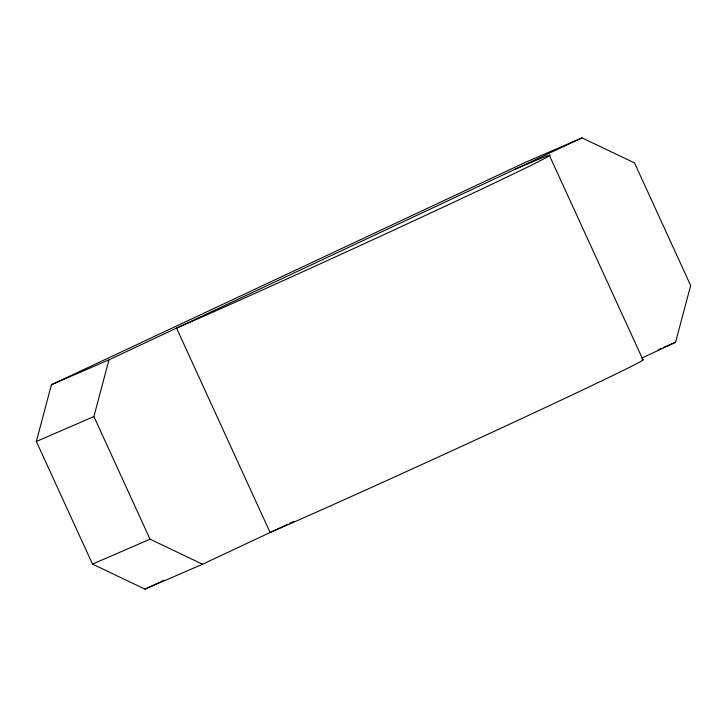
<?xml version="1.0" encoding="UTF-8"?>
<svg xmlns="http://www.w3.org/2000/svg" width="727" height="727" viewBox="0 0 727 727"><rect width="100%" height="100%" fill="white"/><g stroke="black" fill="none" stroke-linecap="round" stroke-linejoin="round"><path stroke-width="1.09" d="M287.583 524.321L202.551 564.225L145 589.134L92.502 564.107L36.35 441.471L51.426 384.737L524.449 162.775L582 137.866L634.498 162.893L690.65 285.529L675.574 342.263L641.787 358.111M202.551 564.225L150.044 539.198L93.901 416.562L108.968 359.829L582 137.866M145 589.134L158.886 582.627M160.867 581.691L163.839 580.3M289.637 523.358L293.744 521.432M51.426 384.737L108.968 359.829M36.35 441.471L93.901 416.562M92.502 564.107L150.044 539.198M658.108 349.823L661.188 348.487M663.242 347.597L675.574 342.263M549.339 155.278L642.913 359.674M641.968 359.947A224.825 3.135 -24.6 0 1 511.063 423.514A224.825 3.135 -24.6 0 1 270.126 532.509L176.543 328.113A224.825 3.135 -24.6 0 0 460.582 199.016A224.825 3.135 -24.6 0 0 514.425 169.573"/></g></svg>
